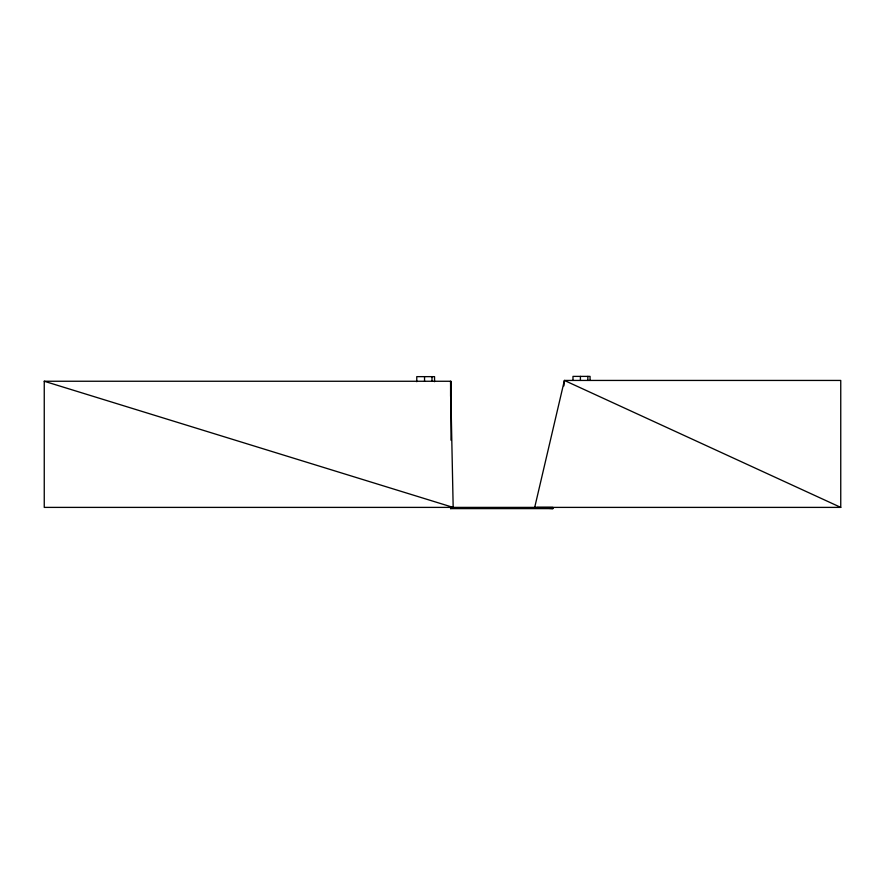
<?xml version="1.0" encoding="UTF-8"?>
<svg xmlns="http://www.w3.org/2000/svg" width="885" height="885" viewBox="0 0 885 885"><rect width="100%" height="100%" fill="white"/><g stroke="black" fill="none" stroke-linecap="round" stroke-linejoin="round"><path stroke-width="1.33" d="M563.9 385.893L564.398 380.439L840.75 380.439L840.75 507.393L44.25 507.393L44.25 381.247L450.996 381.269L450.996 440.21M44.25 381.247L453.175 507.415L450.587 507.393L450.587 508.609L453.175 507.415L450.587 381.247L450.587 396.347M537.295 507.404L552.882 507.393L552.882 508.609L450.587 508.609M450.587 507.37L453.175 507.415L450.996 507.37M552.882 508.609L534.695 507.415L564.398 380.439L840.75 507.393M590.063 380.439L590.063 376.39L572.982 376.39L572.982 380.439M587.85 376.39L587.85 380.439M580.405 376.39L580.405 380.439M434.557 381.701L434.557 376.645L416.769 376.645L416.769 381.701M431.991 376.645L431.991 381.247M424.546 376.645L424.546 381.247"/></g></svg>
